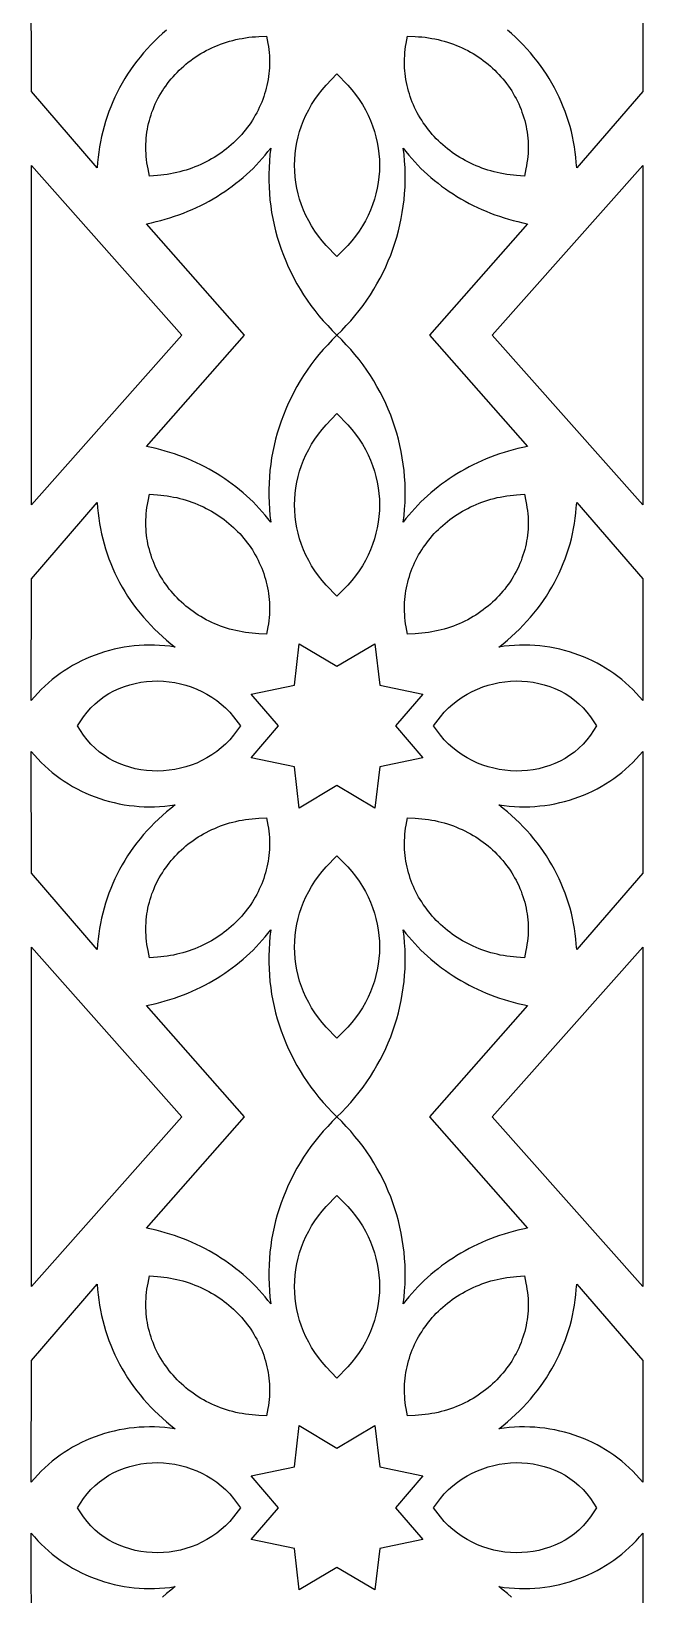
# Model space of a CAD drawing. Extents: x -627 to -557, y -402 to 403.
# Drawn here: x -627.2 to -557.2, y -188.9 to -9.9 of the extents above; entities that cross this region are included whole.
import ezdxf

# ---------------------------------------------------------------- set-up
doc = ezdxf.new("R2010")
doc.units = 0
doc.layers.add('LAYER_1', color=18, linetype='CONTINUOUS')

msp = doc.modelspace()

# ---------------------------------------------------------------- linework, layer by layer
at = {"layer": 'LAYER_1'}
for points in [[(-611.71, -9.78), (-612.18, -10.19), (-612.64, -10.61), (-613.08, -11.04), (-613.51, -11.48), (-613.93, -11.94), (-614.34, -12.4), (-614.73, -12.87), (-615.11, -13.34), (-615.47, -13.83), (-615.82, -14.33), (-616.16, -14.83), (-616.48, -15.34), (-616.78, -15.86), (-617.07, -16.38), (-617.35, -16.92), (-617.61, -17.46), (-617.86, -18), (-618.09, -18.55), (-618.31, -19.11), (-618.51, -19.67), (-618.69, -20.24), (-618.86, -20.81), (-619.01, -21.39), (-619.15, -21.97), (-619.27, -22.56), (-619.38, -23.15), (-619.46, -23.74), (-619.53, -24.34), (-619.59, -24.93), (-619.63, -25.54), (-627.18, -16.81), (-627.19, -2.86)], [(-557.19, -2.86), (-557.19, -16.81), (-564.75, -25.54), (-564.79, -24.93), (-564.84, -24.34), (-564.91, -23.74), (-565, -23.15), (-565.1, -22.56), (-565.22, -21.97), (-565.36, -21.39), (-565.51, -20.81), (-565.68, -20.24), (-565.87, -19.67), (-566.07, -19.11), (-566.28, -18.55), (-566.52, -18), (-566.76, -17.46), (-567.02, -16.92), (-567.3, -16.38), (-567.59, -15.86), (-567.9, -15.34), (-568.22, -14.83), (-568.55, -14.33), (-568.9, -13.83), (-569.27, -13.34), (-569.65, -12.87), (-570.04, -12.4), (-570.44, -11.94), (-570.86, -11.48), (-571.29, -11.04), (-571.74, -10.61), (-572.2, -10.19), (-572.67, -9.78)], [(-627.18, -195.81), (-627.19, -181.85), (-626.82, -182.29), (-626.44, -182.72), (-626.05, -183.13), (-625.64, -183.52), (-625.22, -183.9), (-624.78, -184.27), (-624.34, -184.62), (-623.88, -184.95), (-623.41, -185.27), (-622.94, -185.58), (-622.45, -185.87), (-621.95, -186.14), (-621.44, -186.4), (-620.93, -186.64), (-620.41, -186.86), (-619.88, -187.07), (-619.34, -187.26), (-618.79, -187.43), (-618.24, -187.59), (-617.69, -187.73), (-617.12, -187.85), (-616.56, -187.96), (-615.99, -188.04), (-615.41, -188.11), (-614.83, -188.16), (-614.25, -188.19), (-613.67, -188.2), (-613.08, -188.2), (-612.49, -188.17), (-611.9, -188.13), (-611.31, -188.07), (-610.73, -187.98), (-611.22, -188.37), (-611.71, -188.77), (-612.18, -189.18)], [(-572.2, -189.18), (-572.67, -188.77), (-573.15, -188.37), (-573.65, -187.98), (-573.06, -188.07), (-572.47, -188.13), (-571.88, -188.17), (-571.29, -188.2), (-570.71, -188.2), (-570.12, -188.19), (-569.54, -188.16), (-568.96, -188.11), (-568.39, -188.04), (-567.82, -187.96), (-567.25, -187.85), (-566.69, -187.73), (-566.13, -187.59), (-565.58, -187.43), (-565.04, -187.26), (-564.5, -187.07), (-563.97, -186.86), (-563.44, -186.64), (-562.93, -186.4), (-562.42, -186.14), (-561.93, -185.87), (-561.44, -185.58), (-560.96, -185.27), (-560.49, -184.95), (-560.04, -184.62), (-559.59, -184.27), (-559.16, -183.9), (-558.74, -183.52), (-558.33, -183.13), (-557.93, -182.72), (-557.55, -182.29), (-557.19, -181.85), (-557.19, -195.81)]]:
    msp.add_lwpolyline(points, dxfattribs=at)
for points in [[(-613.81, -25.67), (-613.88, -25.32), (-613.94, -24.96), (-613.99, -24.61), (-614.02, -24.25), (-614.05, -23.9), (-614.07, -23.55), (-614.07, -23.2), (-614.07, -22.85), (-614.05, -22.5), (-614.03, -22.16), (-613.99, -21.82), (-613.95, -21.48), (-613.89, -21.14), (-613.83, -20.81), (-613.76, -20.47), (-613.67, -20.14), (-613.58, -19.82), (-613.48, -19.49), (-613.37, -19.17), (-613.25, -18.86), (-613.12, -18.54), (-612.99, -18.24), (-612.84, -17.93), (-612.69, -17.63), (-612.53, -17.33), (-612.36, -17.04), (-612.18, -16.75), (-612, -16.46), (-611.8, -16.19), (-611.6, -15.91), (-611.4, -15.64), (-611.18, -15.38), (-610.96, -15.12), (-610.73, -14.86), (-610.49, -14.62), (-610.25, -14.37), (-610, -14.14), (-609.74, -13.91), (-609.48, -13.68), (-609.21, -13.47), (-608.93, -13.25), (-608.65, -13.05), (-608.36, -12.85), (-608.07, -12.66), (-607.77, -12.48), (-607.46, -12.3), (-607.15, -12.13), (-606.84, -11.97), (-606.51, -11.82), (-606.19, -11.67), (-605.85, -11.53), (-605.52, -11.4), (-605.18, -11.28), (-604.83, -11.16), (-604.48, -11.06), (-604.12, -10.96), (-603.76, -10.87), (-603.4, -10.8), (-603.03, -10.73), (-602.66, -10.66), (-602.28, -10.61), (-601.9, -10.57), (-601.52, -10.54), (-601.13, -10.52), (-600.25, -10.48), (-600.1, -11.3), (-600.04, -11.65), (-600, -12.01), (-599.96, -12.36), (-599.93, -12.71), (-599.92, -13.05), (-599.91, -13.4), (-599.92, -13.75), (-599.93, -14.09), (-599.95, -14.43), (-599.99, -14.77), (-600.03, -15.11), (-600.08, -15.44), (-600.14, -15.78), (-600.21, -16.11), (-600.29, -16.44), (-600.37, -16.76), (-600.47, -17.08), (-600.57, -17.4), (-600.69, -17.72), (-600.81, -18.03), (-600.94, -18.34), (-601.08, -18.64), (-601.22, -18.94), (-601.38, -19.24), (-601.54, -19.53), (-601.71, -19.82), (-601.88, -20.11), (-602.07, -20.39), (-602.26, -20.67), (-602.46, -20.94), (-602.67, -21.2), (-602.88, -21.46), (-603.1, -21.72), (-603.33, -21.97), (-603.56, -22.22), (-603.8, -22.46), (-604.05, -22.69), (-604.3, -22.92), (-604.56, -23.15), (-604.82, -23.36), (-605.1, -23.58), (-605.37, -23.78), (-605.66, -23.98), (-605.95, -24.17), (-606.24, -24.36), (-606.54, -24.53), (-606.85, -24.71), (-607.16, -24.87), (-607.47, -25.03), (-607.79, -25.18), (-608.12, -25.32), (-608.45, -25.45), (-608.79, -25.58), (-609.13, -25.7), (-609.47, -25.81), (-609.82, -25.91), (-610.17, -26.01), (-610.53, -26.09), (-610.89, -26.17), (-611.25, -26.24), (-611.62, -26.3), (-612, -26.35), (-612.37, -26.39), (-612.75, -26.43), (-613.64, -26.49)], [(-571.62, -26.43), (-572, -26.39), (-572.38, -26.35), (-572.75, -26.3), (-573.12, -26.24), (-573.49, -26.17), (-573.85, -26.09), (-574.2, -26.01), (-574.56, -25.91), (-574.91, -25.81), (-575.25, -25.7), (-575.59, -25.58), (-575.92, -25.45), (-576.26, -25.32), (-576.58, -25.18), (-576.9, -25.03), (-577.22, -24.87), (-577.53, -24.71), (-577.83, -24.53), (-578.13, -24.36), (-578.43, -24.17), (-578.72, -23.98), (-579, -23.78), (-579.28, -23.58), (-579.55, -23.36), (-579.82, -23.15), (-580.08, -22.92), (-580.33, -22.69), (-580.58, -22.46), (-580.82, -22.22), (-581.05, -21.97), (-581.28, -21.72), (-581.5, -21.46), (-581.71, -21.2), (-581.92, -20.94), (-582.11, -20.67), (-582.31, -20.39), (-582.49, -20.11), (-582.67, -19.82), (-582.84, -19.53), (-583, -19.24), (-583.15, -18.94), (-583.3, -18.64), (-583.44, -18.34), (-583.57, -18.03), (-583.69, -17.72), (-583.8, -17.4), (-583.9, -17.08), (-584, -16.76), (-584.09, -16.44), (-584.17, -16.11), (-584.24, -15.78), (-584.3, -15.44), (-584.35, -15.11), (-584.39, -14.77), (-584.42, -14.43), (-584.45, -14.09), (-584.46, -13.75), (-584.46, -13.4), (-584.46, -13.05), (-584.44, -12.71), (-584.41, -12.36), (-584.38, -12.01), (-584.33, -11.65), (-584.27, -11.3), (-584.13, -10.48), (-583.24, -10.52), (-582.85, -10.54), (-582.47, -10.57), (-582.09, -10.61), (-581.72, -10.66), (-581.34, -10.73), (-580.98, -10.8), (-580.61, -10.87), (-580.25, -10.96), (-579.9, -11.06), (-579.55, -11.16), (-579.2, -11.28), (-578.86, -11.4), (-578.52, -11.53), (-578.19, -11.67), (-577.86, -11.82), (-577.54, -11.97), (-577.22, -12.13), (-576.91, -12.3), (-576.61, -12.48), (-576.31, -12.66), (-576.01, -12.85), (-575.72, -13.05), (-575.44, -13.25), (-575.17, -13.47), (-574.9, -13.68), (-574.63, -13.91), (-574.38, -14.14), (-574.13, -14.37), (-573.88, -14.62), (-573.65, -14.86), (-573.42, -15.12), (-573.19, -15.38), (-572.98, -15.64), (-572.77, -15.91), (-572.57, -16.19), (-572.38, -16.46), (-572.19, -16.75), (-572.02, -17.04), (-571.85, -17.33), (-571.69, -17.63), (-571.53, -17.93), (-571.39, -18.24), (-571.25, -18.54), (-571.12, -18.86), (-571.01, -19.17), (-570.9, -19.49), (-570.79, -19.82), (-570.7, -20.14), (-570.62, -20.47), (-570.55, -20.81), (-570.48, -21.14), (-570.43, -21.48), (-570.38, -21.82), (-570.35, -22.16), (-570.32, -22.5), (-570.31, -22.85), (-570.3, -23.2), (-570.31, -23.55), (-570.32, -23.9), (-570.35, -24.25), (-570.39, -24.61), (-570.44, -24.96), (-570.49, -25.32), (-570.56, -25.67), (-570.74, -26.49)], [(-597.03, -24.61), (-596.99, -23.95), (-596.9, -23.3), (-596.79, -22.66), (-596.65, -22.01), (-596.47, -21.38), (-596.26, -20.74), (-596.02, -20.12), (-595.74, -19.51), (-595.43, -18.9), (-595.1, -18.31), (-594.72, -17.73), (-594.32, -17.16), (-593.88, -16.61), (-593.41, -16.07), (-592.19, -14.8), (-590.96, -16.07), (-590.49, -16.61), (-590.06, -17.16), (-589.65, -17.73), (-589.28, -18.31), (-588.94, -18.9), (-588.63, -19.51), (-588.36, -20.12), (-588.12, -20.74), (-587.91, -21.38), (-587.73, -22.01), (-587.58, -22.66), (-587.47, -23.3), (-587.39, -23.95), (-587.34, -24.61), (-587.32, -25.26), (-587.34, -25.92), (-587.39, -26.57), (-587.47, -27.22), (-587.58, -27.87), (-587.73, -28.51), (-587.91, -29.15), (-588.12, -29.78), (-588.36, -30.4), (-588.63, -31.02), (-588.94, -31.62), (-589.28, -32.21), (-589.65, -32.79), (-590.06, -33.36), (-590.49, -33.91), (-590.96, -34.45), (-592.19, -35.72), (-593.41, -34.45), (-593.88, -33.91), (-594.32, -33.36), (-594.72, -32.79), (-595.09, -32.21), (-595.43, -31.62), (-595.74, -31.02), (-596.02, -30.4), (-596.26, -29.78), (-596.47, -29.15), (-596.65, -28.51), (-596.79, -27.87), (-596.9, -27.22), (-596.99, -26.57), (-597.03, -25.92), (-597.05, -25.26)], [(-613.99, -31.95), (-613.44, -31.84), (-612.9, -31.71), (-612.37, -31.58), (-611.84, -31.43), (-611.31, -31.27), (-610.79, -31.1), (-610.28, -30.92), (-609.77, -30.73), (-609.27, -30.53), (-608.77, -30.32), (-608.28, -30.09), (-607.79, -29.86), (-607.31, -29.62), (-606.84, -29.36), (-606.38, -29.1), (-605.92, -28.83), (-605.47, -28.54), (-605.03, -28.25), (-604.59, -27.95), (-604.17, -27.64), (-603.75, -27.32), (-603.34, -27), (-602.94, -26.66), (-602.55, -26.32), (-602.17, -25.97), (-601.8, -25.61), (-601.44, -25.24), (-601.08, -24.87), (-600.74, -24.48), (-600.41, -24.09), (-600.09, -23.7), (-599.78, -23.29), (-599.86, -24.04), (-599.93, -24.79), (-599.97, -25.53), (-599.99, -26.28), (-599.99, -27.01), (-599.97, -27.75), (-599.93, -28.48), (-599.86, -29.21), (-599.77, -29.94), (-599.67, -30.66), (-599.54, -31.37), (-599.39, -32.08), (-599.22, -32.78), (-599.03, -33.48), (-598.82, -34.18), (-598.58, -34.86), (-598.33, -35.54), (-598.06, -36.21), (-597.77, -36.88), (-597.45, -37.54), (-597.12, -38.19), (-596.77, -38.83), (-596.4, -39.46), (-596.01, -40.08), (-595.6, -40.7), (-595.17, -41.3), (-594.72, -41.89), (-594.25, -42.48), (-593.76, -43.05), (-593.25, -43.61), (-592.73, -44.16), (-592.19, -44.7), (-591.64, -44.16), (-591.12, -43.61), (-590.61, -43.05), (-590.13, -42.48), (-589.66, -41.89), (-589.21, -41.3), (-588.78, -40.7), (-588.37, -40.08), (-587.98, -39.46), (-587.61, -38.83), (-587.25, -38.19), (-586.92, -37.54), (-586.61, -36.88), (-586.32, -36.21), (-586.04, -35.54), (-585.79, -34.86), (-585.56, -34.18), (-585.35, -33.48), (-585.16, -32.78), (-584.99, -32.08), (-584.84, -31.37), (-584.71, -30.66), (-584.6, -29.94), (-584.51, -29.21), (-584.45, -28.48), (-584.4, -27.75), (-584.38, -27.01), (-584.38, -26.28), (-584.4, -25.53), (-584.45, -24.79), (-584.51, -24.04), (-584.6, -23.29), (-584.29, -23.7), (-583.97, -24.09), (-583.63, -24.48), (-583.29, -24.87), (-582.94, -25.24), (-582.58, -25.61), (-582.21, -25.97), (-581.82, -26.32), (-581.43, -26.66), (-581.03, -27), (-580.62, -27.32), (-580.21, -27.64), (-579.78, -27.95), (-579.35, -28.25), (-578.9, -28.54), (-578.45, -28.83), (-578, -29.1), (-577.53, -29.36), (-577.06, -29.62), (-576.58, -29.86), (-576.1, -30.09), (-575.61, -30.32), (-575.11, -30.53), (-574.61, -30.73), (-574.1, -30.92), (-573.58, -31.1), (-573.06, -31.27), (-572.54, -31.43), (-572.01, -31.58), (-571.47, -31.71), (-570.93, -31.84), (-570.39, -31.95), (-581.58, -44.7), (-570.39, -57.46), (-570.93, -57.57), (-571.47, -57.69), (-572.01, -57.83), (-572.54, -57.98), (-573.06, -58.13), (-573.58, -58.3), (-574.1, -58.48), (-574.61, -58.68), (-575.11, -58.88), (-575.61, -59.09), (-576.1, -59.31), (-576.58, -59.55), (-577.06, -59.79), (-577.53, -60.05), (-578, -60.31), (-578.45, -60.58), (-578.9, -60.86), (-579.35, -61.16), (-579.78, -61.46), (-580.21, -61.77), (-580.62, -62.08), (-581.03, -62.41), (-581.43, -62.75), (-581.82, -63.09), (-582.21, -63.44), (-582.58, -63.8), (-582.94, -64.17), (-583.29, -64.54), (-583.63, -64.92), (-583.97, -65.31), (-584.29, -65.71), (-584.6, -66.11), (-584.51, -65.37), (-584.45, -64.62), (-584.4, -63.87), (-584.38, -63.13), (-584.38, -62.39), (-584.4, -61.66), (-584.45, -60.92), (-584.51, -60.2), (-584.6, -59.47), (-584.71, -58.75), (-584.84, -58.04), (-584.99, -57.33), (-585.16, -56.62), (-585.35, -55.92), (-585.56, -55.23), (-585.79, -54.55), (-586.04, -53.87), (-586.32, -53.19), (-586.61, -52.53), (-586.92, -51.87), (-587.25, -51.22), (-587.61, -50.58), (-587.98, -49.95), (-588.37, -49.33), (-588.78, -48.71), (-589.21, -48.11), (-589.66, -47.51), (-590.13, -46.93), (-590.61, -46.36), (-591.12, -45.8), (-591.64, -45.24), (-592.19, -44.7), (-592.73, -45.24), (-593.25, -45.8), (-593.76, -46.36), (-594.25, -46.93), (-594.72, -47.51), (-595.17, -48.11), (-595.6, -48.71), (-596.01, -49.33), (-596.4, -49.95), (-596.77, -50.58), (-597.12, -51.22), (-597.45, -51.87), (-597.77, -52.53), (-598.06, -53.19), (-598.33, -53.87), (-598.58, -54.55), (-598.82, -55.23), (-599.03, -55.92), (-599.22, -56.62), (-599.39, -57.33), (-599.54, -58.04), (-599.67, -58.75), (-599.77, -59.47), (-599.86, -60.2), (-599.93, -60.92), (-599.97, -61.66), (-599.99, -62.39), (-599.99, -63.13), (-599.97, -63.87), (-599.93, -64.62), (-599.86, -65.37), (-599.78, -66.11), (-600.09, -65.71), (-600.41, -65.31), (-600.74, -64.92), (-601.08, -64.54), (-601.44, -64.17), (-601.8, -63.8), (-602.17, -63.44), (-602.55, -63.09), (-602.94, -62.75), (-603.34, -62.41), (-603.75, -62.08), (-604.17, -61.77), (-604.59, -61.46), (-605.03, -61.16), (-605.47, -60.86), (-605.92, -60.58), (-606.38, -60.31), (-606.84, -60.05), (-607.31, -59.79), (-607.79, -59.55), (-608.28, -59.31), (-608.77, -59.09), (-609.27, -58.88), (-609.77, -58.68), (-610.28, -58.48), (-610.79, -58.3), (-611.31, -58.13), (-611.84, -57.98), (-612.37, -57.83), (-612.9, -57.69), (-613.44, -57.57), (-613.99, -57.46), (-602.79, -44.7)], [(-609.95, -44.7), (-627.18, -64.13), (-627.18, -25.28)], [(-557.19, -25.28), (-557.19, -64.13), (-574.42, -44.7)], [(-597.03, -63.49), (-596.99, -62.84), (-596.9, -62.19), (-596.79, -61.54), (-596.65, -60.9), (-596.47, -60.26), (-596.26, -59.63), (-596.02, -59), (-595.74, -58.39), (-595.43, -57.79), (-595.09, -57.19), (-594.72, -56.61), (-594.32, -56.05), (-593.88, -55.5), (-593.41, -54.96), (-592.19, -53.69), (-590.96, -54.96), (-590.49, -55.5), (-590.06, -56.05), (-589.65, -56.61), (-589.28, -57.19), (-588.94, -57.79), (-588.63, -58.39), (-588.36, -59), (-588.12, -59.63), (-587.91, -60.26), (-587.73, -60.9), (-587.58, -61.54), (-587.47, -62.19), (-587.39, -62.84), (-587.34, -63.49), (-587.32, -64.15), (-587.34, -64.8), (-587.39, -65.45), (-587.47, -66.1), (-587.58, -66.75), (-587.73, -67.39), (-587.91, -68.03), (-588.12, -68.66), (-588.36, -69.29), (-588.63, -69.9), (-588.94, -70.51), (-589.28, -71.1), (-589.65, -71.68), (-590.06, -72.25), (-590.49, -72.8), (-590.96, -73.33), (-592.19, -74.6), (-593.41, -73.33), (-593.88, -72.8), (-594.32, -72.25), (-594.72, -71.68), (-595.1, -71.1), (-595.43, -70.51), (-595.74, -69.9), (-596.02, -69.29), (-596.26, -68.66), (-596.47, -68.03), (-596.65, -67.39), (-596.79, -66.75), (-596.9, -66.1), (-596.99, -65.45), (-597.03, -64.8), (-597.05, -64.15)], [(-627.18, -72.6), (-619.63, -63.87), (-619.59, -64.47), (-619.53, -65.07), (-619.46, -65.67), (-619.38, -66.26), (-619.27, -66.85), (-619.15, -67.44), (-619.01, -68.02), (-618.86, -68.59), (-618.69, -69.17), (-618.51, -69.74), (-618.31, -70.3), (-618.09, -70.85), (-617.86, -71.41), (-617.61, -71.95), (-617.35, -72.49), (-617.07, -73.02), (-616.78, -73.55), (-616.48, -74.07), (-616.16, -74.58), (-615.82, -75.08), (-615.47, -75.58), (-615.11, -76.06), (-614.73, -76.54), (-614.34, -77.01), (-613.93, -77.47), (-613.51, -77.92), (-613.08, -78.36), (-612.64, -78.8), (-612.18, -79.22), (-611.71, -79.63), (-611.22, -80.03), (-610.73, -80.42), (-611.31, -80.33), (-611.9, -80.27), (-612.49, -80.23), (-613.08, -80.2), (-613.67, -80.2), (-614.25, -80.21), (-614.83, -80.24), (-615.41, -80.29), (-615.99, -80.36), (-616.56, -80.44), (-617.12, -80.55), (-617.69, -80.67), (-618.24, -80.81), (-618.79, -80.97), (-619.34, -81.14), (-619.88, -81.33), (-620.41, -81.54), (-620.93, -81.76), (-621.44, -82), (-621.95, -82.26), (-622.45, -82.53), (-622.94, -82.82), (-623.41, -83.13), (-623.88, -83.45), (-624.34, -83.78), (-624.78, -84.13), (-625.22, -84.5), (-625.64, -84.88), (-626.05, -85.27), (-626.44, -85.68), (-626.82, -86.11), (-627.19, -86.55)], [(-601.13, -78.89), (-601.52, -78.87), (-601.9, -78.84), (-602.28, -78.79), (-602.66, -78.74), (-603.03, -78.68), (-603.4, -78.61), (-603.76, -78.53), (-604.12, -78.45), (-604.48, -78.35), (-604.83, -78.24), (-605.18, -78.13), (-605.52, -78.01), (-605.85, -77.88), (-606.19, -77.74), (-606.51, -77.59), (-606.84, -77.44), (-607.15, -77.28), (-607.46, -77.11), (-607.77, -76.93), (-608.07, -76.75), (-608.36, -76.56), (-608.65, -76.36), (-608.93, -76.15), (-609.21, -75.94), (-609.48, -75.72), (-609.74, -75.5), (-610, -75.27), (-610.25, -75.03), (-610.49, -74.79), (-610.73, -74.54), (-610.96, -74.29), (-611.18, -74.03), (-611.4, -73.77), (-611.6, -73.5), (-611.8, -73.22), (-612, -72.94), (-612.18, -72.66), (-612.36, -72.37), (-612.53, -72.08), (-612.69, -71.78), (-612.84, -71.48), (-612.99, -71.17), (-613.12, -70.86), (-613.25, -70.55), (-613.37, -70.23), (-613.48, -69.91), (-613.58, -69.59), (-613.67, -69.26), (-613.76, -68.93), (-613.83, -68.6), (-613.89, -68.27), (-613.95, -67.93), (-613.99, -67.59), (-614.03, -67.25), (-614.05, -66.9), (-614.07, -66.56), (-614.07, -66.21), (-614.07, -65.86), (-614.05, -65.51), (-614.02, -65.15), (-613.99, -64.8), (-613.94, -64.45), (-613.88, -64.09), (-613.81, -63.73), (-613.64, -62.92), (-612.75, -62.98), (-612.37, -63.01), (-612, -63.06), (-611.62, -63.11), (-611.25, -63.17), (-610.89, -63.24), (-610.53, -63.31), (-610.17, -63.4), (-609.82, -63.49), (-609.47, -63.6), (-609.13, -63.71), (-608.79, -63.83), (-608.45, -63.95), (-608.12, -64.09), (-607.79, -64.23), (-607.47, -64.38), (-607.16, -64.54), (-606.85, -64.7), (-606.54, -64.87), (-606.24, -65.05), (-605.95, -65.24), (-605.66, -65.43), (-605.37, -65.63), (-605.1, -65.83), (-604.82, -66.04), (-604.56, -66.26), (-604.3, -66.48), (-604.05, -66.71), (-603.8, -66.95), (-603.56, -67.19), (-603.33, -67.43), (-603.1, -67.69), (-602.88, -67.94), (-602.67, -68.2), (-602.46, -68.47), (-602.26, -68.74), (-602.07, -69.02), (-601.88, -69.3), (-601.71, -69.58), (-601.54, -69.87), (-601.38, -70.17), (-601.22, -70.46), (-601.08, -70.77), (-600.94, -71.07), (-600.81, -71.38), (-600.69, -71.69), (-600.57, -72.01), (-600.47, -72.33), (-600.37, -72.65), (-600.29, -72.97), (-600.21, -73.3), (-600.14, -73.63), (-600.08, -73.96), (-600.03, -74.3), (-599.99, -74.64), (-599.95, -74.98), (-599.93, -75.32), (-599.92, -75.66), (-599.91, -76.01), (-599.92, -76.35), (-599.93, -76.7), (-599.96, -77.05), (-600, -77.4), (-600.04, -77.75), (-600.1, -78.11), (-600.25, -78.93)], [(-584.27, -78.11), (-584.33, -77.75), (-584.38, -77.4), (-584.41, -77.05), (-584.44, -76.7), (-584.46, -76.35), (-584.46, -76.01), (-584.46, -75.66), (-584.45, -75.32), (-584.42, -74.98), (-584.39, -74.64), (-584.35, -74.3), (-584.3, -73.96), (-584.24, -73.63), (-584.17, -73.3), (-584.09, -72.97), (-584, -72.65), (-583.9, -72.33), (-583.8, -72.01), (-583.69, -71.69), (-583.57, -71.38), (-583.44, -71.07), (-583.3, -70.77), (-583.15, -70.46), (-583, -70.17), (-582.84, -69.87), (-582.67, -69.58), (-582.49, -69.3), (-582.31, -69.02), (-582.11, -68.74), (-581.92, -68.47), (-581.71, -68.2), (-581.5, -67.94), (-581.28, -67.69), (-581.05, -67.43), (-580.82, -67.19), (-580.58, -66.95), (-580.33, -66.71), (-580.08, -66.48), (-579.82, -66.26), (-579.55, -66.04), (-579.28, -65.83), (-579, -65.63), (-578.72, -65.43), (-578.43, -65.24), (-578.13, -65.05), (-577.83, -64.87), (-577.53, -64.7), (-577.22, -64.54), (-576.9, -64.38), (-576.58, -64.23), (-576.26, -64.09), (-575.92, -63.95), (-575.59, -63.83), (-575.25, -63.71), (-574.91, -63.6), (-574.56, -63.49), (-574.2, -63.4), (-573.85, -63.31), (-573.49, -63.24), (-573.12, -63.17), (-572.75, -63.11), (-572.38, -63.06), (-572, -63.01), (-571.62, -62.98), (-570.74, -62.92), (-570.56, -63.73), (-570.49, -64.09), (-570.44, -64.45), (-570.39, -64.8), (-570.35, -65.15), (-570.32, -65.51), (-570.31, -65.86), (-570.3, -66.21), (-570.31, -66.56), (-570.32, -66.9), (-570.35, -67.25), (-570.38, -67.59), (-570.43, -67.93), (-570.48, -68.27), (-570.55, -68.6), (-570.62, -68.93), (-570.7, -69.26), (-570.79, -69.59), (-570.9, -69.91), (-571.01, -70.23), (-571.12, -70.55), (-571.25, -70.86), (-571.39, -71.17), (-571.53, -71.48), (-571.69, -71.78), (-571.85, -72.08), (-572.02, -72.37), (-572.19, -72.66), (-572.38, -72.94), (-572.57, -73.22), (-572.77, -73.5), (-572.98, -73.77), (-573.19, -74.03), (-573.42, -74.29), (-573.65, -74.54), (-573.88, -74.79), (-574.13, -75.03), (-574.38, -75.27), (-574.63, -75.5), (-574.9, -75.72), (-575.17, -75.94), (-575.44, -76.15), (-575.72, -76.36), (-576.01, -76.56), (-576.31, -76.75), (-576.61, -76.93), (-576.91, -77.11), (-577.22, -77.28), (-577.54, -77.44), (-577.86, -77.59), (-578.19, -77.74), (-578.52, -77.88), (-578.86, -78.01), (-579.2, -78.13), (-579.55, -78.24), (-579.9, -78.35), (-580.25, -78.45), (-580.61, -78.53), (-580.98, -78.61), (-581.34, -78.68), (-581.72, -78.74), (-582.09, -78.79), (-582.47, -78.84), (-582.85, -78.87), (-583.24, -78.89), (-584.13, -78.93)], [(-573.65, -80.42), (-573.15, -80.03), (-572.67, -79.63), (-572.2, -79.22), (-571.74, -78.8), (-571.29, -78.36), (-570.86, -77.92), (-570.44, -77.47), (-570.04, -77.01), (-569.65, -76.54), (-569.27, -76.06), (-568.9, -75.58), (-568.55, -75.08), (-568.22, -74.58), (-567.9, -74.07), (-567.59, -73.55), (-567.3, -73.02), (-567.02, -72.49), (-566.76, -71.95), (-566.52, -71.41), (-566.28, -70.85), (-566.07, -70.3), (-565.87, -69.74), (-565.68, -69.17), (-565.51, -68.59), (-565.36, -68.02), (-565.22, -67.44), (-565.1, -66.85), (-565, -66.26), (-564.91, -65.67), (-564.84, -65.07), (-564.79, -64.47), (-564.75, -63.87), (-557.19, -72.6), (-557.19, -86.55), (-557.55, -86.11), (-557.93, -85.68), (-558.33, -85.27), (-558.74, -84.88), (-559.16, -84.5), (-559.59, -84.13), (-560.04, -83.78), (-560.49, -83.45), (-560.96, -83.13), (-561.44, -82.82), (-561.93, -82.53), (-562.42, -82.26), (-562.93, -82), (-563.44, -81.76), (-563.97, -81.54), (-564.5, -81.33), (-565.04, -81.14), (-565.58, -80.97), (-566.13, -80.81), (-566.69, -80.67), (-567.25, -80.55), (-567.82, -80.44), (-568.39, -80.36), (-568.96, -80.29), (-569.54, -80.24), (-570.12, -80.21), (-570.71, -80.2), (-571.29, -80.2), (-571.88, -80.23), (-572.47, -80.27), (-573.06, -80.33)], [(-597.07, -84.77), (-596.53, -80.05), (-592.19, -82.62), (-587.85, -80.05), (-587.3, -84.77), (-582.36, -85.81), (-585.48, -89.45), (-582.36, -93.09), (-587.3, -94.13), (-587.85, -98.85), (-592.19, -96.28), (-596.53, -98.85), (-597.07, -94.13), (-602.02, -93.09), (-598.89, -89.45), (-602.02, -85.81)], [(-621.22, -88.41), (-620.8, -87.87), (-620.36, -87.37), (-619.88, -86.9), (-619.38, -86.48), (-618.85, -86.09), (-618.3, -85.74), (-617.72, -85.43), (-617.14, -85.16), (-616.53, -84.92), (-615.91, -84.73), (-615.29, -84.57), (-614.65, -84.44), (-614.01, -84.36), (-613.36, -84.31), (-612.71, -84.3), (-612.06, -84.32), (-611.41, -84.38), (-610.76, -84.48), (-610.12, -84.61), (-609.49, -84.78), (-608.87, -84.98), (-608.25, -85.22), (-607.66, -85.49), (-607.07, -85.8), (-606.51, -86.15), (-605.96, -86.52), (-605.44, -86.94), (-604.94, -87.39), (-604.46, -87.87), (-604.02, -88.39), (-603.22, -89.45), (-604.02, -90.52), (-604.46, -91.03), (-604.94, -91.52), (-605.44, -91.97), (-605.96, -92.38), (-606.51, -92.76), (-607.07, -93.1), (-607.66, -93.41), (-608.25, -93.69), (-608.87, -93.92), (-609.49, -94.13), (-610.12, -94.29), (-610.76, -94.43), (-611.41, -94.52), (-612.06, -94.58), (-612.71, -94.61), (-613.36, -94.59), (-614.01, -94.55), (-614.65, -94.46), (-615.29, -94.34), (-615.91, -94.18), (-616.53, -93.98), (-617.14, -93.75), (-617.72, -93.47), (-618.3, -93.16), (-618.85, -92.81), (-619.38, -92.43), (-619.88, -92), (-620.36, -91.53), (-620.8, -91.03), (-621.22, -90.49), (-621.9, -89.45)], [(-580.35, -88.39), (-579.91, -87.87), (-579.44, -87.39), (-578.94, -86.94), (-578.41, -86.52), (-577.87, -86.15), (-577.3, -85.8), (-576.72, -85.49), (-576.12, -85.22), (-575.51, -84.98), (-574.88, -84.78), (-574.25, -84.61), (-573.61, -84.48), (-572.96, -84.38), (-572.32, -84.32), (-571.67, -84.3), (-571.02, -84.31), (-570.37, -84.36), (-569.72, -84.44), (-569.09, -84.57), (-568.46, -84.73), (-567.84, -84.92), (-567.24, -85.16), (-566.65, -85.43), (-566.08, -85.74), (-565.53, -86.09), (-565, -86.48), (-564.5, -86.9), (-564.02, -87.37), (-563.57, -87.87), (-563.16, -88.41), (-562.47, -89.45), (-563.16, -90.49), (-563.57, -91.03), (-564.02, -91.53), (-564.5, -92), (-565, -92.43), (-565.53, -92.81), (-566.08, -93.16), (-566.65, -93.47), (-567.24, -93.75), (-567.84, -93.98), (-568.46, -94.18), (-569.09, -94.34), (-569.72, -94.46), (-570.37, -94.55), (-571.02, -94.59), (-571.67, -94.61), (-572.32, -94.58), (-572.96, -94.52), (-573.61, -94.43), (-574.25, -94.29), (-574.88, -94.13), (-575.51, -93.92), (-576.12, -93.69), (-576.72, -93.41), (-577.3, -93.1), (-577.87, -92.76), (-578.41, -92.38), (-578.94, -91.97), (-579.44, -91.52), (-579.91, -91.03), (-580.35, -90.52), (-581.15, -89.45)], [(-627.19, -92.36), (-626.82, -92.79), (-626.44, -93.22), (-626.05, -93.63), (-625.64, -94.02), (-625.22, -94.41), (-624.78, -94.77), (-624.34, -95.12), (-623.88, -95.46), (-623.41, -95.78), (-622.94, -96.08), (-622.45, -96.37), (-621.95, -96.64), (-621.44, -96.9), (-620.93, -97.14), (-620.41, -97.37), (-619.88, -97.57), (-619.34, -97.76), (-618.79, -97.94), (-618.24, -98.1), (-617.69, -98.23), (-617.12, -98.36), (-616.56, -98.46), (-615.99, -98.55), (-615.41, -98.61), (-614.83, -98.66), (-614.25, -98.7), (-613.67, -98.71), (-613.08, -98.7), (-612.49, -98.68), (-611.9, -98.63), (-611.31, -98.57), (-610.73, -98.49), (-611.22, -98.88), (-611.71, -99.28), (-612.18, -99.69), (-612.64, -100.11), (-613.08, -100.54), (-613.51, -100.98), (-613.93, -101.43), (-614.34, -101.89), (-614.73, -102.36), (-615.11, -102.84), (-615.47, -103.33), (-615.82, -103.82), (-616.16, -104.33), (-616.48, -104.84), (-616.78, -105.36), (-617.07, -105.88), (-617.35, -106.41), (-617.61, -106.95), (-617.86, -107.5), (-618.09, -108.05), (-618.31, -108.61), (-618.51, -109.17), (-618.69, -109.74), (-618.86, -110.31), (-619.01, -110.89), (-619.15, -111.47), (-619.27, -112.05), (-619.38, -112.64), (-619.46, -113.24), (-619.53, -113.83), (-619.59, -114.43), (-619.63, -115.03), (-627.18, -106.31)], [(-573.65, -98.49), (-573.06, -98.57), (-572.47, -98.63), (-571.88, -98.68), (-571.29, -98.7), (-570.71, -98.71), (-570.12, -98.7), (-569.54, -98.66), (-568.96, -98.61), (-568.39, -98.55), (-567.82, -98.46), (-567.25, -98.36), (-566.69, -98.23), (-566.13, -98.1), (-565.58, -97.94), (-565.04, -97.76), (-564.5, -97.57), (-563.97, -97.37), (-563.44, -97.14), (-562.93, -96.9), (-562.42, -96.64), (-561.93, -96.37), (-561.44, -96.08), (-560.96, -95.78), (-560.49, -95.46), (-560.04, -95.12), (-559.59, -94.77), (-559.16, -94.41), (-558.74, -94.02), (-558.33, -93.63), (-557.93, -93.22), (-557.55, -92.79), (-557.19, -92.36), (-557.19, -106.31), (-564.75, -115.03), (-564.79, -114.43), (-564.84, -113.83), (-564.91, -113.24), (-565, -112.64), (-565.1, -112.05), (-565.22, -111.47), (-565.36, -110.89), (-565.51, -110.31), (-565.68, -109.74), (-565.87, -109.17), (-566.07, -108.61), (-566.28, -108.05), (-566.52, -107.5), (-566.76, -106.95), (-567.02, -106.41), (-567.3, -105.88), (-567.59, -105.36), (-567.9, -104.84), (-568.22, -104.33), (-568.55, -103.82), (-568.9, -103.33), (-569.27, -102.84), (-569.65, -102.36), (-570.04, -101.89), (-570.44, -101.43), (-570.86, -100.98), (-571.29, -100.54), (-571.74, -100.11), (-572.2, -99.69), (-572.67, -99.28), (-573.15, -98.88)], [(-613.81, -115.17), (-613.88, -114.81), (-613.94, -114.46), (-613.99, -114.1), (-614.02, -113.75), (-614.05, -113.4), (-614.07, -113.05), (-614.07, -112.7), (-614.07, -112.35), (-614.05, -112), (-614.03, -111.66), (-613.99, -111.31), (-613.95, -110.97), (-613.89, -110.64), (-613.83, -110.3), (-613.76, -109.97), (-613.67, -109.64), (-613.58, -109.31), (-613.48, -108.99), (-613.37, -108.67), (-613.25, -108.35), (-613.12, -108.04), (-612.99, -107.73), (-612.84, -107.43), (-612.69, -107.12), (-612.53, -106.83), (-612.36, -106.53), (-612.18, -106.25), (-612, -105.96), (-611.8, -105.68), (-611.6, -105.41), (-611.4, -105.14), (-611.18, -104.87), (-610.96, -104.61), (-610.73, -104.36), (-610.49, -104.11), (-610.25, -103.87), (-610, -103.63), (-609.74, -103.4), (-609.48, -103.18), (-609.21, -102.96), (-608.93, -102.75), (-608.65, -102.55), (-608.36, -102.35), (-608.07, -102.16), (-607.77, -101.97), (-607.46, -101.8), (-607.15, -101.63), (-606.84, -101.47), (-606.51, -101.31), (-606.19, -101.17), (-605.85, -101.03), (-605.52, -100.9), (-605.18, -100.77), (-604.83, -100.66), (-604.48, -100.55), (-604.12, -100.46), (-603.76, -100.37), (-603.4, -100.29), (-603.03, -100.22), (-602.66, -100.16), (-602.28, -100.11), (-601.9, -100.07), (-601.52, -100.04), (-601.13, -100.01), (-600.25, -99.98), (-600.1, -100.8), (-600.04, -101.15), (-600, -101.5), (-599.96, -101.85), (-599.93, -102.2), (-599.92, -102.55), (-599.91, -102.9), (-599.92, -103.24), (-599.93, -103.59), (-599.95, -103.93), (-599.99, -104.27), (-600.03, -104.61), (-600.08, -104.94), (-600.14, -105.27), (-600.21, -105.6), (-600.29, -105.93), (-600.37, -106.26), (-600.47, -106.58), (-600.57, -106.9), (-600.69, -107.21), (-600.81, -107.52), (-600.94, -107.83), (-601.08, -108.14), (-601.22, -108.44), (-601.38, -108.74), (-601.54, -109.03), (-601.71, -109.32), (-601.88, -109.6), (-602.07, -109.89), (-602.26, -110.16), (-602.46, -110.43), (-602.67, -110.7), (-602.88, -110.96), (-603.1, -111.22), (-603.33, -111.47), (-603.56, -111.72), (-603.8, -111.96), (-604.05, -112.19), (-604.3, -112.42), (-604.56, -112.64), (-604.82, -112.86), (-605.1, -113.07), (-605.37, -113.28), (-605.66, -113.47), (-605.95, -113.67), (-606.24, -113.85), (-606.54, -114.03), (-606.85, -114.2), (-607.16, -114.37), (-607.47, -114.52), (-607.79, -114.67), (-608.12, -114.81), (-608.45, -114.95), (-608.79, -115.08), (-609.13, -115.2), (-609.47, -115.31), (-609.82, -115.41), (-610.17, -115.5), (-610.53, -115.59), (-610.89, -115.67), (-611.25, -115.74), (-611.62, -115.8), (-612, -115.85), (-612.37, -115.89), (-612.75, -115.92), (-613.64, -115.99)], [(-571.62, -115.92), (-572, -115.89), (-572.38, -115.85), (-572.75, -115.8), (-573.12, -115.74), (-573.49, -115.67), (-573.85, -115.59), (-574.2, -115.5), (-574.56, -115.41), (-574.91, -115.31), (-575.25, -115.2), (-575.59, -115.08), (-575.92, -114.95), (-576.26, -114.81), (-576.58, -114.67), (-576.9, -114.52), (-577.22, -114.37), (-577.53, -114.2), (-577.83, -114.03), (-578.13, -113.85), (-578.43, -113.67), (-578.72, -113.47), (-579, -113.28), (-579.28, -113.07), (-579.55, -112.86), (-579.82, -112.64), (-580.08, -112.42), (-580.33, -112.19), (-580.58, -111.96), (-580.82, -111.72), (-581.05, -111.47), (-581.28, -111.22), (-581.5, -110.96), (-581.71, -110.7), (-581.92, -110.43), (-582.11, -110.16), (-582.31, -109.89), (-582.49, -109.6), (-582.67, -109.32), (-582.84, -109.03), (-583, -108.74), (-583.15, -108.44), (-583.3, -108.14), (-583.44, -107.83), (-583.57, -107.52), (-583.69, -107.21), (-583.8, -106.9), (-583.9, -106.58), (-584, -106.26), (-584.09, -105.93), (-584.17, -105.6), (-584.24, -105.27), (-584.3, -104.94), (-584.35, -104.61), (-584.39, -104.27), (-584.42, -103.93), (-584.45, -103.59), (-584.46, -103.24), (-584.46, -102.9), (-584.46, -102.55), (-584.44, -102.2), (-584.41, -101.85), (-584.38, -101.5), (-584.33, -101.15), (-584.27, -100.8), (-584.13, -99.98), (-583.24, -100.01), (-582.85, -100.04), (-582.47, -100.07), (-582.09, -100.11), (-581.72, -100.16), (-581.34, -100.22), (-580.98, -100.29), (-580.61, -100.37), (-580.25, -100.46), (-579.9, -100.55), (-579.55, -100.66), (-579.2, -100.77), (-578.86, -100.9), (-578.52, -101.03), (-578.19, -101.17), (-577.86, -101.31), (-577.54, -101.47), (-577.22, -101.63), (-576.91, -101.8), (-576.61, -101.97), (-576.31, -102.16), (-576.01, -102.35), (-575.72, -102.55), (-575.44, -102.75), (-575.17, -102.96), (-574.9, -103.18), (-574.63, -103.4), (-574.38, -103.63), (-574.13, -103.87), (-573.88, -104.11), (-573.65, -104.36), (-573.42, -104.61), (-573.19, -104.87), (-572.98, -105.14), (-572.77, -105.41), (-572.57, -105.68), (-572.38, -105.96), (-572.19, -106.25), (-572.02, -106.53), (-571.85, -106.83), (-571.69, -107.12), (-571.53, -107.43), (-571.39, -107.73), (-571.25, -108.04), (-571.12, -108.35), (-571.01, -108.67), (-570.9, -108.99), (-570.79, -109.31), (-570.7, -109.64), (-570.62, -109.97), (-570.55, -110.3), (-570.48, -110.64), (-570.43, -110.97), (-570.38, -111.31), (-570.35, -111.66), (-570.32, -112), (-570.31, -112.35), (-570.3, -112.7), (-570.31, -113.05), (-570.32, -113.4), (-570.35, -113.75), (-570.39, -114.1), (-570.44, -114.46), (-570.49, -114.81), (-570.56, -115.17), (-570.74, -115.99)], [(-597.03, -114.1), (-596.99, -113.45), (-596.9, -112.8), (-596.79, -112.15), (-596.65, -111.51), (-596.47, -110.87), (-596.26, -110.24), (-596.02, -109.62), (-595.74, -109), (-595.43, -108.4), (-595.1, -107.81), (-594.72, -107.23), (-594.32, -106.66), (-593.88, -106.11), (-593.41, -105.57), (-592.19, -104.3), (-590.96, -105.57), (-590.49, -106.11), (-590.06, -106.66), (-589.65, -107.23), (-589.28, -107.81), (-588.94, -108.4), (-588.63, -109), (-588.36, -109.62), (-588.12, -110.24), (-587.91, -110.87), (-587.73, -111.51), (-587.58, -112.15), (-587.47, -112.8), (-587.39, -113.45), (-587.34, -114.1), (-587.32, -114.76), (-587.34, -115.41), (-587.39, -116.07), (-587.47, -116.72), (-587.58, -117.37), (-587.73, -118.01), (-587.91, -118.65), (-588.12, -119.28), (-588.36, -119.9), (-588.63, -120.51), (-588.94, -121.12), (-589.28, -121.71), (-589.65, -122.29), (-590.06, -122.86), (-590.49, -123.41), (-590.96, -123.94), (-592.19, -125.21), (-593.41, -123.94), (-593.88, -123.41), (-594.32, -122.86), (-594.72, -122.29), (-595.09, -121.71), (-595.43, -121.12), (-595.74, -120.51), (-596.02, -119.9), (-596.26, -119.28), (-596.47, -118.65), (-596.65, -118.01), (-596.79, -117.37), (-596.9, -116.72), (-596.99, -116.07), (-597.03, -115.41), (-597.05, -114.76)], [(-613.99, -121.45), (-613.44, -121.33), (-612.9, -121.21), (-612.37, -121.08), (-611.84, -120.93), (-611.31, -120.77), (-610.79, -120.6), (-610.28, -120.42), (-609.77, -120.23), (-609.27, -120.03), (-608.77, -119.81), (-608.28, -119.59), (-607.79, -119.36), (-607.31, -119.11), (-606.84, -118.86), (-606.38, -118.6), (-605.92, -118.32), (-605.47, -118.04), (-605.03, -117.75), (-604.59, -117.45), (-604.17, -117.14), (-603.75, -116.82), (-603.34, -116.49), (-602.94, -116.16), (-602.55, -115.82), (-602.17, -115.46), (-601.8, -115.1), (-601.44, -114.74), (-601.08, -114.36), (-600.74, -113.98), (-600.41, -113.59), (-600.09, -113.19), (-599.78, -112.79), (-599.86, -113.54), (-599.93, -114.29), (-599.97, -115.03), (-599.99, -115.77), (-599.99, -116.51), (-599.97, -117.25), (-599.93, -117.98), (-599.86, -118.71), (-599.77, -119.43), (-599.67, -120.15), (-599.54, -120.87), (-599.39, -121.58), (-599.22, -122.28), (-599.03, -122.98), (-598.82, -123.67), (-598.58, -124.36), (-598.33, -125.04), (-598.06, -125.71), (-597.77, -126.38), (-597.45, -127.03), (-597.12, -127.68), (-596.77, -128.32), (-596.4, -128.95), (-596.01, -129.58), (-595.6, -130.19), (-595.17, -130.8), (-594.72, -131.39), (-594.25, -131.97), (-593.76, -132.55), (-593.25, -133.11), (-592.73, -133.66), (-592.19, -134.2), (-591.64, -133.66), (-591.12, -133.11), (-590.61, -132.55), (-590.13, -131.97), (-589.66, -131.39), (-589.21, -130.8), (-588.78, -130.19), (-588.37, -129.58), (-587.98, -128.95), (-587.61, -128.32), (-587.25, -127.68), (-586.92, -127.03), (-586.61, -126.38), (-586.32, -125.71), (-586.04, -125.04), (-585.79, -124.36), (-585.56, -123.67), (-585.35, -122.98), (-585.16, -122.28), (-584.99, -121.58), (-584.84, -120.87), (-584.71, -120.15), (-584.6, -119.43), (-584.51, -118.71), (-584.45, -117.98), (-584.4, -117.25), (-584.38, -116.51), (-584.38, -115.77), (-584.4, -115.03), (-584.45, -114.29), (-584.51, -113.54), (-584.6, -112.79), (-584.29, -113.19), (-583.97, -113.59), (-583.63, -113.98), (-583.29, -114.36), (-582.94, -114.74), (-582.58, -115.1), (-582.21, -115.46), (-581.82, -115.82), (-581.43, -116.16), (-581.03, -116.49), (-580.62, -116.82), (-580.21, -117.14), (-579.78, -117.45), (-579.35, -117.75), (-578.9, -118.04), (-578.45, -118.32), (-578, -118.6), (-577.53, -118.86), (-577.06, -119.11), (-576.58, -119.36), (-576.1, -119.59), (-575.61, -119.81), (-575.11, -120.03), (-574.61, -120.23), (-574.1, -120.42), (-573.58, -120.6), (-573.06, -120.77), (-572.54, -120.93), (-572.01, -121.08), (-571.47, -121.21), (-570.93, -121.33), (-570.39, -121.45), (-581.58, -134.2), (-570.39, -146.95), (-570.93, -147.07), (-571.47, -147.19), (-572.01, -147.32), (-572.54, -147.47), (-573.06, -147.63), (-573.58, -147.8), (-574.1, -147.98), (-574.61, -148.17), (-575.11, -148.37), (-575.61, -148.59), (-576.1, -148.81), (-576.58, -149.04), (-577.06, -149.29), (-577.53, -149.54), (-578, -149.8), (-578.45, -150.08), (-578.9, -150.36), (-579.35, -150.65), (-579.78, -150.95), (-580.21, -151.26), (-580.62, -151.58), (-581.03, -151.91), (-581.43, -152.24), (-581.82, -152.59), (-582.21, -152.94), (-582.58, -153.3), (-582.94, -153.66), (-583.29, -154.04), (-583.63, -154.42), (-583.97, -154.81), (-584.29, -155.21), (-584.6, -155.61), (-584.51, -154.86), (-584.45, -154.11), (-584.4, -153.37), (-584.38, -152.63), (-584.38, -151.89), (-584.4, -151.15), (-584.45, -150.42), (-584.51, -149.69), (-584.6, -148.97), (-584.71, -148.25), (-584.84, -147.53), (-584.99, -146.82), (-585.16, -146.12), (-585.35, -145.42), (-585.56, -144.73), (-585.79, -144.04), (-586.04, -143.36), (-586.32, -142.69), (-586.61, -142.03), (-586.92, -141.37), (-587.25, -140.72), (-587.61, -140.08), (-587.98, -139.45), (-588.37, -138.82), (-588.78, -138.21), (-589.21, -137.6), (-589.66, -137.01), (-590.13, -136.43), (-590.61, -135.85), (-591.12, -135.29), (-591.64, -134.74), (-592.19, -134.2), (-592.73, -134.74), (-593.25, -135.29), (-593.76, -135.85), (-594.25, -136.43), (-594.72, -137.01), (-595.17, -137.6), (-595.6, -138.21), (-596.01, -138.82), (-596.4, -139.45), (-596.77, -140.08), (-597.12, -140.72), (-597.45, -141.37), (-597.77, -142.03), (-598.06, -142.69), (-598.33, -143.36), (-598.58, -144.04), (-598.82, -144.73), (-599.03, -145.42), (-599.22, -146.12), (-599.39, -146.82), (-599.54, -147.53), (-599.67, -148.25), (-599.77, -148.97), (-599.86, -149.69), (-599.93, -150.42), (-599.97, -151.15), (-599.99, -151.89), (-599.99, -152.63), (-599.97, -153.37), (-599.93, -154.11), (-599.86, -154.86), (-599.78, -155.61), (-600.09, -155.21), (-600.41, -154.81), (-600.74, -154.42), (-601.08, -154.04), (-601.44, -153.66), (-601.8, -153.3), (-602.17, -152.94), (-602.55, -152.59), (-602.94, -152.24), (-603.34, -151.91), (-603.75, -151.58), (-604.17, -151.26), (-604.59, -150.95), (-605.03, -150.65), (-605.47, -150.36), (-605.92, -150.08), (-606.38, -149.8), (-606.84, -149.54), (-607.31, -149.29), (-607.79, -149.04), (-608.28, -148.81), (-608.77, -148.59), (-609.27, -148.37), (-609.77, -148.17), (-610.28, -147.98), (-610.79, -147.8), (-611.31, -147.63), (-611.84, -147.47), (-612.37, -147.32), (-612.9, -147.19), (-613.44, -147.07), (-613.99, -146.95), (-602.79, -134.2)], [(-609.95, -134.2), (-627.18, -153.63), (-627.18, -114.77)], [(-557.19, -114.77), (-557.19, -153.63), (-574.42, -134.2)], [(-597.03, -152.99), (-596.99, -152.33), (-596.9, -151.68), (-596.79, -151.04), (-596.65, -150.39), (-596.47, -149.75), (-596.26, -149.12), (-596.02, -148.5), (-595.74, -147.89), (-595.43, -147.28), (-595.09, -146.69), (-594.72, -146.11), (-594.32, -145.54), (-593.88, -144.99), (-593.41, -144.46), (-592.19, -143.19), (-590.96, -144.46), (-590.49, -144.99), (-590.06, -145.54), (-589.65, -146.11), (-589.28, -146.69), (-588.94, -147.28), (-588.63, -147.89), (-588.36, -148.5), (-588.12, -149.12), (-587.91, -149.75), (-587.73, -150.39), (-587.58, -151.04), (-587.47, -151.68), (-587.39, -152.33), (-587.34, -152.99), (-587.32, -153.64), (-587.34, -154.3), (-587.39, -154.95), (-587.47, -155.6), (-587.58, -156.25), (-587.73, -156.89), (-587.91, -157.53), (-588.12, -158.16), (-588.36, -158.78), (-588.63, -159.4), (-588.94, -160), (-589.28, -160.59), (-589.65, -161.17), (-590.06, -161.74), (-590.49, -162.29), (-590.96, -162.83), (-592.19, -164.1), (-593.41, -162.83), (-593.88, -162.29), (-594.32, -161.74), (-594.72, -161.17), (-595.1, -160.59), (-595.43, -160), (-595.74, -159.4), (-596.02, -158.78), (-596.26, -158.16), (-596.47, -157.53), (-596.65, -156.89), (-596.79, -156.25), (-596.9, -155.6), (-596.99, -154.95), (-597.03, -154.3), (-597.05, -153.64)], [(-627.18, -162.09), (-619.63, -153.37), (-619.59, -153.97), (-619.53, -154.57), (-619.46, -155.16), (-619.38, -155.76), (-619.27, -156.35), (-619.15, -156.93), (-619.01, -157.51), (-618.86, -158.09), (-618.69, -158.66), (-618.51, -159.23), (-618.31, -159.79), (-618.09, -160.35), (-617.86, -160.9), (-617.61, -161.45), (-617.35, -161.99), (-617.07, -162.52), (-616.78, -163.04), (-616.48, -163.56), (-616.16, -164.07), (-615.82, -164.58), (-615.47, -165.07), (-615.11, -165.56), (-614.73, -166.04), (-614.34, -166.51), (-613.93, -166.97), (-613.51, -167.42), (-613.08, -167.86), (-612.64, -168.29), (-612.18, -168.71), (-611.71, -169.12), (-611.22, -169.52), (-610.73, -169.91), (-611.31, -169.83), (-611.9, -169.77), (-612.49, -169.72), (-613.08, -169.7), (-613.67, -169.69), (-614.25, -169.71), (-614.83, -169.74), (-615.41, -169.79), (-615.99, -169.85), (-616.56, -169.94), (-617.12, -170.04), (-617.69, -170.17), (-618.24, -170.31), (-618.79, -170.46), (-619.34, -170.64), (-619.88, -170.83), (-620.41, -171.03), (-620.93, -171.26), (-621.44, -171.5), (-621.95, -171.76), (-622.45, -172.03), (-622.94, -172.32), (-623.41, -172.62), (-623.88, -172.94), (-624.34, -173.28), (-624.78, -173.63), (-625.22, -173.99), (-625.64, -174.38), (-626.05, -174.77), (-626.44, -175.18), (-626.82, -175.61), (-627.19, -176.04)], [(-601.13, -168.39), (-601.52, -168.36), (-601.9, -168.33), (-602.28, -168.29), (-602.66, -168.24), (-603.03, -168.18), (-603.4, -168.11), (-603.76, -168.03), (-604.12, -167.94), (-604.48, -167.85), (-604.83, -167.74), (-605.18, -167.63), (-605.52, -167.5), (-605.85, -167.37), (-606.19, -167.24), (-606.51, -167.09), (-606.84, -166.93), (-607.15, -166.77), (-607.46, -166.6), (-607.77, -166.43), (-608.07, -166.24), (-608.36, -166.05), (-608.65, -165.85), (-608.93, -165.65), (-609.21, -165.44), (-609.48, -165.22), (-609.74, -165), (-610, -164.77), (-610.25, -164.53), (-610.49, -164.29), (-610.73, -164.04), (-610.96, -163.79), (-611.18, -163.53), (-611.4, -163.26), (-611.6, -162.99), (-611.8, -162.72), (-612, -162.44), (-612.18, -162.16), (-612.36, -161.87), (-612.53, -161.57), (-612.69, -161.28), (-612.84, -160.97), (-612.99, -160.67), (-613.12, -160.36), (-613.25, -160.05), (-613.37, -159.73), (-613.48, -159.41), (-613.58, -159.09), (-613.67, -158.76), (-613.76, -158.43), (-613.83, -158.1), (-613.89, -157.76), (-613.95, -157.43), (-613.99, -157.09), (-614.03, -156.74), (-614.05, -156.4), (-614.07, -156.05), (-614.07, -155.7), (-614.07, -155.36), (-614.05, -155), (-614.02, -154.65), (-613.99, -154.3), (-613.94, -153.94), (-613.88, -153.59), (-613.81, -153.23), (-613.64, -152.41), (-612.75, -152.48), (-612.37, -152.51), (-612, -152.55), (-611.62, -152.6), (-611.25, -152.66), (-610.89, -152.73), (-610.53, -152.81), (-610.17, -152.9), (-609.82, -152.99), (-609.47, -153.09), (-609.13, -153.2), (-608.79, -153.32), (-608.45, -153.45), (-608.12, -153.59), (-607.79, -153.73), (-607.47, -153.88), (-607.16, -154.03), (-606.85, -154.2), (-606.54, -154.37), (-606.24, -154.55), (-605.95, -154.73), (-605.66, -154.93), (-605.37, -155.12), (-605.1, -155.33), (-604.82, -155.54), (-604.56, -155.76), (-604.3, -155.98), (-604.05, -156.21), (-603.8, -156.44), (-603.56, -156.69), (-603.33, -156.93), (-603.1, -157.18), (-602.88, -157.44), (-602.67, -157.7), (-602.46, -157.97), (-602.26, -158.24), (-602.07, -158.51), (-601.88, -158.8), (-601.71, -159.08), (-601.54, -159.37), (-601.38, -159.66), (-601.22, -159.96), (-601.08, -160.26), (-600.94, -160.57), (-600.81, -160.88), (-600.69, -161.19), (-600.57, -161.5), (-600.47, -161.82), (-600.37, -162.14), (-600.29, -162.47), (-600.21, -162.8), (-600.14, -163.13), (-600.08, -163.46), (-600.03, -163.79), (-599.99, -164.13), (-599.95, -164.47), (-599.93, -164.81), (-599.92, -165.16), (-599.91, -165.5), (-599.92, -165.85), (-599.93, -166.2), (-599.96, -166.55), (-600, -166.9), (-600.04, -167.25), (-600.1, -167.6), (-600.25, -168.43)], [(-584.27, -167.6), (-584.33, -167.25), (-584.38, -166.9), (-584.41, -166.55), (-584.44, -166.2), (-584.46, -165.85), (-584.46, -165.5), (-584.46, -165.16), (-584.45, -164.81), (-584.42, -164.47), (-584.39, -164.13), (-584.35, -163.79), (-584.3, -163.46), (-584.24, -163.13), (-584.17, -162.8), (-584.09, -162.47), (-584, -162.14), (-583.9, -161.82), (-583.8, -161.5), (-583.69, -161.19), (-583.57, -160.88), (-583.44, -160.57), (-583.3, -160.26), (-583.15, -159.96), (-583, -159.66), (-582.84, -159.37), (-582.67, -159.08), (-582.49, -158.8), (-582.31, -158.51), (-582.11, -158.24), (-581.92, -157.97), (-581.71, -157.7), (-581.5, -157.44), (-581.28, -157.18), (-581.05, -156.93), (-580.82, -156.69), (-580.58, -156.44), (-580.33, -156.21), (-580.08, -155.98), (-579.82, -155.76), (-579.55, -155.54), (-579.28, -155.33), (-579, -155.12), (-578.72, -154.93), (-578.43, -154.73), (-578.13, -154.55), (-577.83, -154.37), (-577.53, -154.2), (-577.22, -154.03), (-576.9, -153.88), (-576.58, -153.73), (-576.26, -153.59), (-575.92, -153.45), (-575.59, -153.32), (-575.25, -153.2), (-574.91, -153.09), (-574.56, -152.99), (-574.2, -152.9), (-573.85, -152.81), (-573.49, -152.73), (-573.12, -152.66), (-572.75, -152.6), (-572.38, -152.55), (-572, -152.51), (-571.62, -152.48), (-570.74, -152.41), (-570.56, -153.23), (-570.49, -153.59), (-570.44, -153.94), (-570.39, -154.3), (-570.35, -154.65), (-570.32, -155), (-570.31, -155.36), (-570.3, -155.7), (-570.31, -156.05), (-570.32, -156.4), (-570.35, -156.74), (-570.38, -157.09), (-570.43, -157.43), (-570.48, -157.76), (-570.55, -158.1), (-570.62, -158.43), (-570.7, -158.76), (-570.79, -159.09), (-570.9, -159.41), (-571.01, -159.73), (-571.12, -160.05), (-571.25, -160.36), (-571.39, -160.67), (-571.53, -160.97), (-571.69, -161.28), (-571.85, -161.57), (-572.02, -161.87), (-572.19, -162.16), (-572.38, -162.44), (-572.57, -162.72), (-572.77, -162.99), (-572.98, -163.26), (-573.19, -163.53), (-573.42, -163.79), (-573.65, -164.04), (-573.88, -164.29), (-574.13, -164.53), (-574.38, -164.77), (-574.63, -165), (-574.9, -165.22), (-575.17, -165.44), (-575.44, -165.65), (-575.72, -165.85), (-576.01, -166.05), (-576.31, -166.24), (-576.61, -166.43), (-576.91, -166.6), (-577.22, -166.77), (-577.54, -166.93), (-577.86, -167.09), (-578.19, -167.24), (-578.52, -167.37), (-578.86, -167.5), (-579.2, -167.63), (-579.55, -167.74), (-579.9, -167.85), (-580.25, -167.94), (-580.61, -168.03), (-580.98, -168.11), (-581.34, -168.18), (-581.72, -168.24), (-582.09, -168.29), (-582.47, -168.33), (-582.85, -168.36), (-583.24, -168.39), (-584.13, -168.43)], [(-573.65, -169.91), (-573.15, -169.52), (-572.67, -169.12), (-572.2, -168.71), (-571.74, -168.29), (-571.29, -167.86), (-570.86, -167.42), (-570.44, -166.97), (-570.04, -166.51), (-569.65, -166.04), (-569.27, -165.56), (-568.9, -165.07), (-568.55, -164.58), (-568.22, -164.07), (-567.9, -163.56), (-567.59, -163.04), (-567.3, -162.52), (-567.02, -161.99), (-566.76, -161.45), (-566.52, -160.9), (-566.28, -160.35), (-566.07, -159.79), (-565.87, -159.23), (-565.68, -158.66), (-565.51, -158.09), (-565.36, -157.51), (-565.22, -156.93), (-565.1, -156.35), (-565, -155.76), (-564.91, -155.16), (-564.84, -154.57), (-564.79, -153.97), (-564.75, -153.37), (-557.19, -162.09), (-557.19, -176.04), (-557.55, -175.61), (-557.93, -175.18), (-558.33, -174.77), (-558.74, -174.38), (-559.16, -173.99), (-559.59, -173.63), (-560.04, -173.28), (-560.49, -172.94), (-560.96, -172.62), (-561.44, -172.32), (-561.93, -172.03), (-562.42, -171.76), (-562.93, -171.5), (-563.44, -171.26), (-563.97, -171.03), (-564.5, -170.83), (-565.04, -170.64), (-565.58, -170.46), (-566.13, -170.31), (-566.69, -170.17), (-567.25, -170.04), (-567.82, -169.94), (-568.39, -169.85), (-568.96, -169.79), (-569.54, -169.74), (-570.12, -169.71), (-570.71, -169.69), (-571.29, -169.7), (-571.88, -169.72), (-572.47, -169.77), (-573.06, -169.83)], [(-597.07, -174.27), (-596.53, -169.55), (-592.19, -172.12), (-587.85, -169.55), (-587.3, -174.27), (-582.36, -175.31), (-585.48, -178.95), (-582.36, -182.59), (-587.3, -183.63), (-587.85, -188.35), (-592.19, -185.78), (-596.53, -188.35), (-597.07, -183.63), (-602.02, -182.59), (-598.89, -178.95), (-602.02, -175.31)], [(-621.22, -177.91), (-620.8, -177.37), (-620.36, -176.87), (-619.88, -176.4), (-619.38, -175.98), (-618.85, -175.59), (-618.3, -175.24), (-617.72, -174.93), (-617.14, -174.65), (-616.53, -174.42), (-615.91, -174.22), (-615.29, -174.06), (-614.65, -173.94), (-614.01, -173.85), (-613.36, -173.81), (-612.71, -173.79), (-612.06, -173.82), (-611.41, -173.88), (-610.76, -173.97), (-610.12, -174.11), (-609.49, -174.27), (-608.87, -174.48), (-608.25, -174.71), (-607.66, -174.99), (-607.07, -175.3), (-606.51, -175.64), (-605.96, -176.02), (-605.44, -176.43), (-604.94, -176.88), (-604.46, -177.37), (-604.02, -177.88), (-603.22, -178.95), (-604.02, -180.01), (-604.46, -180.53), (-604.94, -181.01), (-605.44, -181.46), (-605.96, -181.88), (-606.51, -182.26), (-607.07, -182.6), (-607.66, -182.91), (-608.25, -183.18), (-608.87, -183.42), (-609.49, -183.62), (-610.12, -183.79), (-610.76, -183.92), (-611.41, -184.02), (-612.06, -184.08), (-612.71, -184.1), (-613.36, -184.09), (-614.01, -184.04), (-614.65, -183.96), (-615.29, -183.83), (-615.91, -183.67), (-616.53, -183.48), (-617.14, -183.24), (-617.72, -182.97), (-618.3, -182.66), (-618.85, -182.31), (-619.38, -181.92), (-619.88, -181.5), (-620.36, -181.03), (-620.8, -180.53), (-621.22, -179.99), (-621.9, -178.95)], [(-580.35, -177.88), (-579.91, -177.37), (-579.44, -176.88), (-578.94, -176.43), (-578.41, -176.02), (-577.87, -175.64), (-577.3, -175.3), (-576.72, -174.99), (-576.12, -174.71), (-575.51, -174.48), (-574.88, -174.27), (-574.25, -174.11), (-573.61, -173.97), (-572.96, -173.88), (-572.32, -173.82), (-571.67, -173.79), (-571.02, -173.81), (-570.37, -173.85), (-569.72, -173.94), (-569.09, -174.06), (-568.46, -174.22), (-567.84, -174.42), (-567.24, -174.65), (-566.65, -174.93), (-566.08, -175.24), (-565.53, -175.59), (-565, -175.98), (-564.5, -176.4), (-564.02, -176.87), (-563.57, -177.37), (-563.16, -177.91), (-562.47, -178.95), (-563.16, -179.99), (-563.57, -180.53), (-564.02, -181.03), (-564.5, -181.5), (-565, -181.92), (-565.53, -182.31), (-566.08, -182.66), (-566.65, -182.97), (-567.24, -183.24), (-567.84, -183.48), (-568.46, -183.67), (-569.09, -183.83), (-569.72, -183.96), (-570.37, -184.04), (-571.02, -184.09), (-571.67, -184.1), (-572.32, -184.08), (-572.96, -184.02), (-573.61, -183.92), (-574.25, -183.79), (-574.88, -183.62), (-575.51, -183.42), (-576.12, -183.18), (-576.72, -182.91), (-577.3, -182.6), (-577.87, -182.26), (-578.41, -181.88), (-578.94, -181.46), (-579.44, -181.01), (-579.91, -180.53), (-580.35, -180.01), (-581.15, -178.95)]]:
    msp.add_lwpolyline(points, close=True, dxfattribs=at)

doc.saveas('drawing.dxf')
